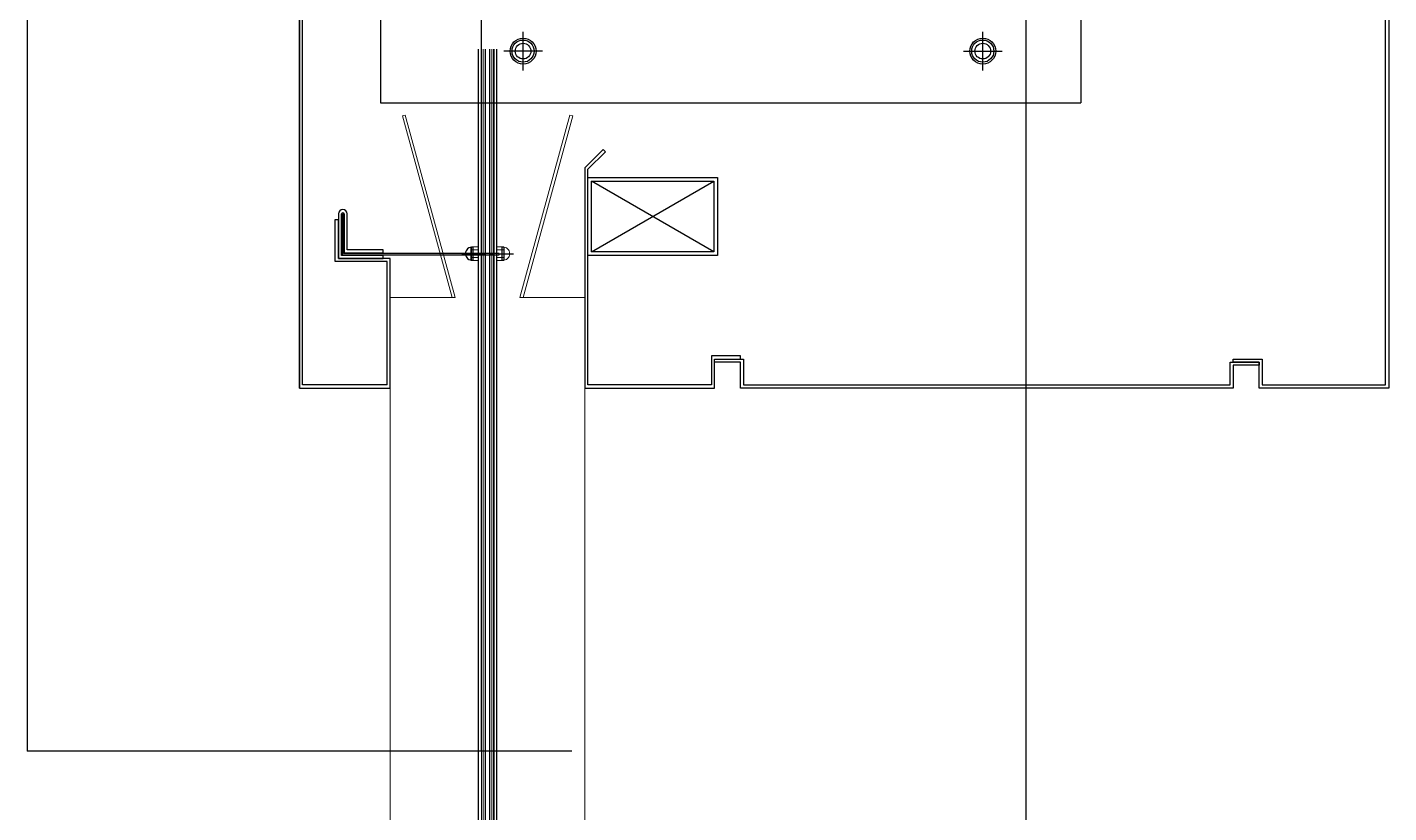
# Model space of a CAD drawing. Header units: millimetres. Extents: x 4754612 to 5801174, y 2368242 to 2777223.
# Drawn here: x 4993940.8 to 4994315.8, y 2426226.4 to 2426442.9 of the extents above; entities that cross this region are included whole.
import ezdxf

# ---------------------------------------------------------------- set-up
doc = ezdxf.new("R2010")
doc.units = ezdxf.units.MM
doc.header["$LTSCALE"] = 1000
doc.linetypes.add('CENTERX2', pattern=[101.6, 63.5, -12.7, 12.7, -12.7])
for name, color, linetype in [('(주)하나기공-LEADER', 7, 'Continuous'), ('A-ELE-8', 8, 'Continuous'), ('그라스울판넬', 7, 'Continuous')]:
    doc.layers.add(name, color=color, linetype=linetype)

# ---------------------------------------------------------------- blocks, each defined once
blk = doc.blocks.new('A$C63324B91')
at = {"color": 5}
blk.add_lwpolyline([(17.2, 1.2), (1.2, 1.2), (1.2, 17.2, -1), (2.2, 17.2), (2.2, 2.2), (17.2, 2.2), (17.2, 3.4), (3.4, 3.4), (3.4, 17.2, 1), (0, 17.2), (0, 0), (17.2, 0)], format="xyb", close=True, dxfattribs=at)
at = {"color": 1}
blk.add_lwpolyline([(1.45, 16.95), (1.45, 1.45), (61.95, 1.45), (61.95, 1.95), (1.95, 1.95), (1.95, 16.95)], close=True, dxfattribs=at)

msp = doc.modelspace()

# ---------------------------------------------------------------- linework, layer by layer
at = {"layer": '(주)하나기공-LEADER', "color": 4}
for p, q in [((4994015.782, 2426343.44), (4994015.782, 2426593.44)), ((4994016.639, 2426344.297), (4994016.639, 2426593.44)), ((4994015.782, 2426505.011), (4994015.782, 2426343.44)), ((4994065.872, 2426436.87), (4994065.872, 2425154.231)), ((4994069.264, 2426436.87), (4994069.264, 2425154.231)), ((4994025.639, 2426389.868), (4994026.496, 2426389.868)), ((4994039.925, 2426344.297), (4994016.639, 2426344.297)), ((4994015.782, 2426343.44), (4994040.782, 2426343.44))]:
    msp.add_line(p, q, dxfattribs=at)
at = {"layer": '(주)하나기공-LEADER', "color": 1}
for p, q in [((4994038.068, 2426450.583), (4994038.068, 2426422.011)), ((4994230.925, 2426450.583), (4994230.925, 2426422.011)), ((4994038.068, 2426422.011), (4994230.925, 2426422.011)), ((4994129.925, 2426381.011), (4994096.211, 2426400.44)), ((4994096.211, 2426381.011), (4994129.925, 2426400.44))]:
    msp.add_line(p, q, dxfattribs=at)
at = {"layer": '(주)하나기공-LEADER', "color": 6}
for p, q in [((4994077.354, 2426430.975), (4994077.354, 2426441.619)), ((4994203.964, 2426430.975), (4994203.964, 2426441.619)), ((4994082.676, 2426436.297), (4994072.031, 2426436.297)), ((4994198.641, 2426436.297), (4994209.286, 2426436.297))]:
    msp.add_line(p, q, dxfattribs=at)
at = {"layer": '(주)하나기공-LEADER', "color": 151, "lineweight": 9}
msp.add_line((4994065.872, 2426436.87), (4994065.872, 2425154.231), dxfattribs=at)
at = {"layer": '(주)하나기공-LEADER', "color": 8, "lineweight": 9}
for p, q in [((4994066.026, 2426436.87), (4994066.026, 2425154.231)), ((4994066.533, 2426436.87), (4994066.533, 2425154.231)), ((4994067.039, 2426436.87), (4994067.039, 2425154.231)), ((4994068.096, 2426436.87), (4994068.096, 2425154.231)), ((4994068.603, 2426436.87), (4994068.603, 2425154.231)), ((4994069.11, 2426436.87), (4994069.11, 2425154.231)), ((4994040.782, 2426368.44), (4994040.782, 2421243.44)), ((4994094.354, 2426368.44), (4994094.354, 2421243.44))]:
    msp.add_line(p, q, dxfattribs=at)
at = {"layer": '(주)하나기공-LEADER', "color": 6, "lineweight": 9}
for p, q in [((4994062.993, 2426382.19), (4994063.119, 2426382.323)), ((4994062.993, 2426382.19), (4994062.993, 2426378.804)), ((4994062.993, 2426381.647), (4994063.119, 2426381.514)), ((4994064.573, 2426381.514), (4994062.993, 2426381.514)), ((4994062.993, 2426381.38), (4994063.119, 2426381.514)), ((4994064.573, 2426382.328), (4994063.119, 2426382.328)), ((4994063.119, 2426378.625), (4994063.119, 2426382.328)), ((4994063.5, 2426382.19), (4994063.626, 2426382.323)), ((4994063.5, 2426382.19), (4994063.5, 2426378.804)), ((4994063.5, 2426381.647), (4994063.626, 2426381.514)), ((4994065.079, 2426381.514), (4994063.5, 2426381.514)), ((4994063.5, 2426381.38), (4994063.626, 2426381.514)), ((4994065.079, 2426382.328), (4994063.626, 2426382.328)), ((4994063.626, 2426378.625), (4994063.626, 2426382.328)), ((4994070.057, 2426382.328), (4994071.51, 2426382.328)), ((4994070.057, 2426381.514), (4994071.636, 2426381.514)), ((4994070.563, 2426382.328), (4994072.017, 2426382.328)), ((4994070.563, 2426381.514), (4994072.143, 2426381.514)), ((4994071.51, 2426378.625), (4994071.51, 2426382.328)), ((4994071.636, 2426382.19), (4994071.51, 2426382.323)), ((4994071.636, 2426381.647), (4994071.51, 2426381.514)), ((4994071.636, 2426381.38), (4994071.51, 2426381.514)), ((4994071.636, 2426382.19), (4994071.636, 2426378.804)), ((4994072.017, 2426378.625), (4994072.017, 2426382.328)), ((4994072.143, 2426382.19), (4994072.017, 2426382.323)), ((4994072.143, 2426381.647), (4994072.017, 2426381.514)), ((4994072.143, 2426381.38), (4994072.017, 2426381.514)), ((4994072.143, 2426382.19), (4994072.143, 2426378.804)), ((4994062.993, 2426379.752), (4994063.119, 2426379.619)), ((4994062.993, 2426379.485), (4994063.119, 2426379.619)), ((4994064.573, 2426379.44), (4994062.993, 2426379.44)), ((4994062.993, 2426378.763), (4994063.119, 2426378.63)), ((4994064.573, 2426378.625), (4994063.119, 2426378.625)), ((4994063.5, 2426379.752), (4994063.626, 2426379.619)), ((4994063.5, 2426379.485), (4994063.626, 2426379.619)), ((4994065.079, 2426379.44), (4994063.5, 2426379.44)), ((4994063.5, 2426378.763), (4994063.626, 2426378.63)), ((4994065.079, 2426378.625), (4994063.626, 2426378.625)), ((4994070.057, 2426379.44), (4994071.636, 2426379.44)), ((4994070.057, 2426378.625), (4994071.51, 2426378.625)), ((4994070.563, 2426379.44), (4994072.143, 2426379.44)), ((4994070.563, 2426378.625), (4994072.017, 2426378.625)), ((4994071.636, 2426379.752), (4994071.51, 2426379.619)), ((4994071.636, 2426379.485), (4994071.51, 2426379.619)), ((4994071.636, 2426378.763), (4994071.51, 2426378.63)), ((4994072.143, 2426379.752), (4994072.017, 2426379.619)), ((4994072.143, 2426379.485), (4994072.017, 2426379.619)), ((4994072.143, 2426378.763), (4994072.017, 2426378.63))]:
    msp.add_line(p, q, dxfattribs=at)
at = {"layer": '(주)하나기공-LEADER', "color": 1, "linetype": 'CENTERX2', "ltscale": 0.0001}
msp.add_line((4994060.486, 2426380.477), (4994074.741, 2426380.477), dxfattribs=at)
at = {"layer": '(주)하나기공-LEADER', "color": 4}
for points in [[(4994315.782, 2426593.44), (4994315.782, 2426593.44), (4994315.782, 2426343.44), (4994280.068, 2426343.44), (4994280.068, 2426350.583), (4994272.925, 2426350.583), (4994272.925, 2426351.44), (4994280.925, 2426351.44), (4994280.925, 2426344.297), (4994314.925, 2426344.297), (4994314.925, 2426593.44), (4994315.782, 2426593.44)], [(4994129.211, 2426344.297), (4994095.211, 2426344.297), (4994095.211, 2426403.795), (4994100.044, 2426408.556), (4994099.442, 2426409.167), (4994094.354, 2426404.154), (4994094.354, 2426343.44), (4994130.068, 2426343.44), (4994130.068, 2426351.44), (4994137.211, 2426351.44), (4994137.211, 2426352.297), (4994129.211, 2426352.297)]]:
    msp.add_lwpolyline(points, close=True, dxfattribs=at)
for points in [[(4994070.057, 2426436.87), (4994070.057, 2425155.024), (4994081.651, 2425155.024), (4994081.651, 2425154.231), (4994053.485, 2425154.231), (4994053.485, 2425155.024), (4994065.079, 2425155.024), (4994065.079, 2426436.87)], [(4994039.925, 2426344.297), (4994039.925, 2426378.297), (4994025.639, 2426378.297), (4994025.639, 2426389.868)], [(4994040.782, 2426343.44), (4994040.782, 2426379.154), (4994026.496, 2426379.154), (4994026.496, 2426389.868)], [(4994272.925, 2426343.44), (4994137.211, 2426343.44), (4994137.211, 2426350.583), (4994130.068, 2426350.583), (4994130.068, 2426351.44), (4994138.068, 2426351.44), (4994138.068, 2426344.297), (4994272.068, 2426344.297), (4994272.068, 2426350.583), (4994280.068, 2426350.583), (4994280.068, 2426349.726), (4994272.925, 2426349.726), (4994272.925, 2426343.44)]]:
    msp.add_lwpolyline(points, dxfattribs=at)
at = {"layer": '(주)하나기공-LEADER', "color": 8, "lineweight": 9}
for points in [[(4994040.782, 2426368.44), (4994058.639, 2426368.44), (4994044.917, 2426418.63), (4994044.097, 2426418.44), (4994057.776, 2426368.44)], [(4994077.36, 2426368.44), (4994091.038, 2426418.44), (4994090.219, 2426418.63), (4994076.496, 2426368.44), (4994094.354, 2426368.44)]]:
    msp.add_lwpolyline(points, dxfattribs=at)
at = {"layer": '(주)하나기공-LEADER', "color": 1}
for points in [[(4994130.925, 2426380.011), (4994095.211, 2426380.011), (4994095.211, 2426401.44), (4994130.925, 2426401.44)], [(4994129.925, 2426381.011), (4994096.211, 2426381.011), (4994096.211, 2426400.44), (4994129.925, 2426400.44)]]:
    msp.add_lwpolyline(points, close=True, dxfattribs=at)
at = {"layer": '(주)하나기공-LEADER', "color": 5}
for centre, radius in [((4994077.354, 2426436.297), 3.572), ((4994077.354, 2426436.297), 3.054), ((4994077.354, 2426436.297), 2.158), ((4994203.964, 2426436.297), 3.572), ((4994203.964, 2426436.297), 3.054), ((4994203.964, 2426436.297), 2.158)]:
    msp.add_circle(centre, radius, dxfattribs=at)
at = {"layer": '(주)하나기공-LEADER', "color": 6}
for centre, start, end in [((4994063.127, 2426380.624), 76.61182, 185.26287), ((4994063.127, 2426380.329), 174.73713, 283.38818)]:
    msp.add_arc(centre, 1.609, start, end, dxfattribs=at)
at = {"layer": '(주)하나기공-LEADER', "color": 6, "lineweight": 9}
for centre, start, end in [((4994072.009, 2426380.624), 354.73713, 103.38818), ((4994072.009, 2426380.329), 256.61182, 5.26287)]:
    msp.add_arc(centre, 1.609, start, end, dxfattribs=at)
at = {"layer": 'A-ELE-8'}
msp.add_line((4994215.782, 2430143.44), (4994215.782, 2421243.44), dxfattribs=at)
at = {"layer": '그라스울판넬'}
for p, q in [((4993940.782, 2430143.44), (4993940.782, 2426243.44)), ((4994065.782, 2430143.44), (4994065.782, 2426243.44)), ((4994090.782, 2426243.44), (4993940.782, 2426243.44))]:
    msp.add_line(p, q, dxfattribs=at)

# ---------------------------------------------------------------- block references
at = {"layer": '(주)하나기공-LEADER', "xscale": 0.7142857142853871, "yscale": 0.7142857142853871, "zscale": 0.7142857142853871}
msp.add_blockref('A$C63324B91', (4994026.496, 2426379.154), dxfattribs=at)

doc.saveas('drawing.dxf')
